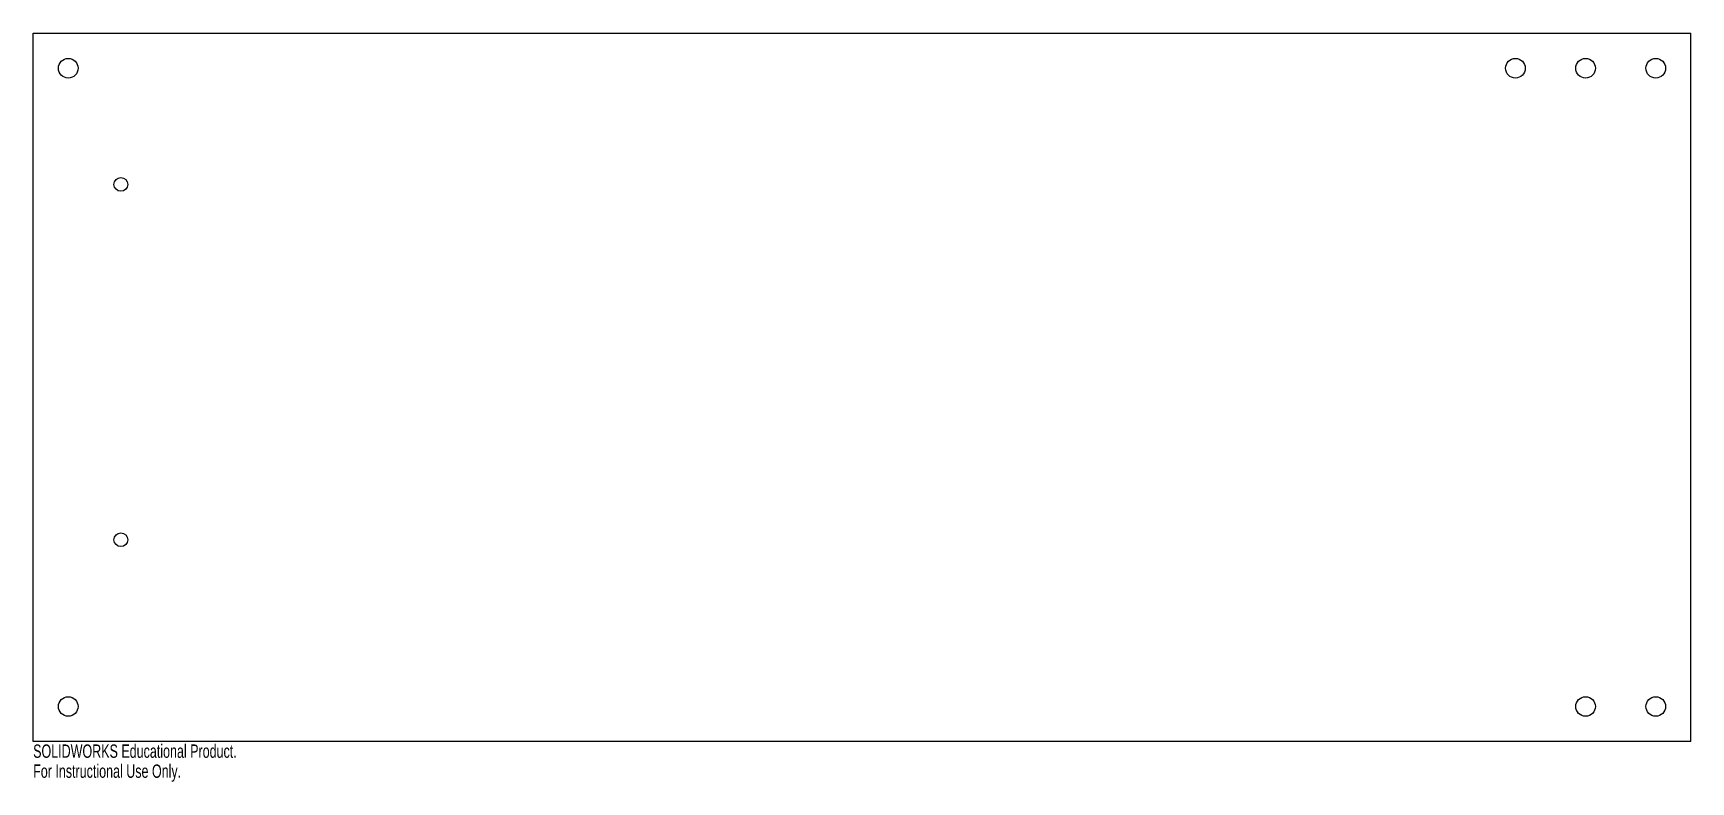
# Model space of a CAD drawing. Header units: inches. Extents: x -11.8 to 11.8, y 5.3 to 16.
import ezdxf

# ---------------------------------------------------------------- set-up
doc = ezdxf.new("R2010")
doc.units = ezdxf.units.IN
doc.header["$MEASUREMENT"] = 0
doc.styles.add('SLDTEXTSTYLE0', font='TXT', dxfattribs={"width": 0.7})

msp = doc.modelspace()

# ---------------------------------------------------------------- linework, layer by layer
at = {"color": 7, "linetype": 'Continuous', "lineweight": 25}
for p, q in [((-11.811, 16.002), (11.811, 16.002)), ((-11.811, 5.906), (-11.811, 16.002)), ((11.811, 5.906), (11.811, 16.002)), ((11.811, 5.906), (-11.811, 5.906))]:
    msp.add_line(p, q, dxfattribs=at)
for centre, radius in [((-11.311, 15.502), 0.14), ((9.311, 15.502), 0.14), ((10.311, 15.502), 0.14), ((11.311, 15.502), 0.14), ((-10.561, 13.846), 0.098), ((-10.561, 8.783), 0.098), ((-11.311, 6.406), 0.14), ((10.311, 6.406), 0.14), ((11.311, 6.406), 0.14)]:
    msp.add_circle(centre, radius, dxfattribs=at)

# ---------------------------------------------------------------- texts
at = {"color": 7, "linetype": 'Continuous', "char_height": 0.1903, "attachment_point": 1, "style": 'SLDTEXTSTYLE0'}
for s, insert in [('SOLIDWORKS Educational Product.', (-11.811, 5.865)), ('For Instructional Use Only.', (-11.811, 5.58))]:
    msp.add_mtext(s, dxfattribs=dict(at, insert=insert))

doc.saveas('drawing.dxf')
